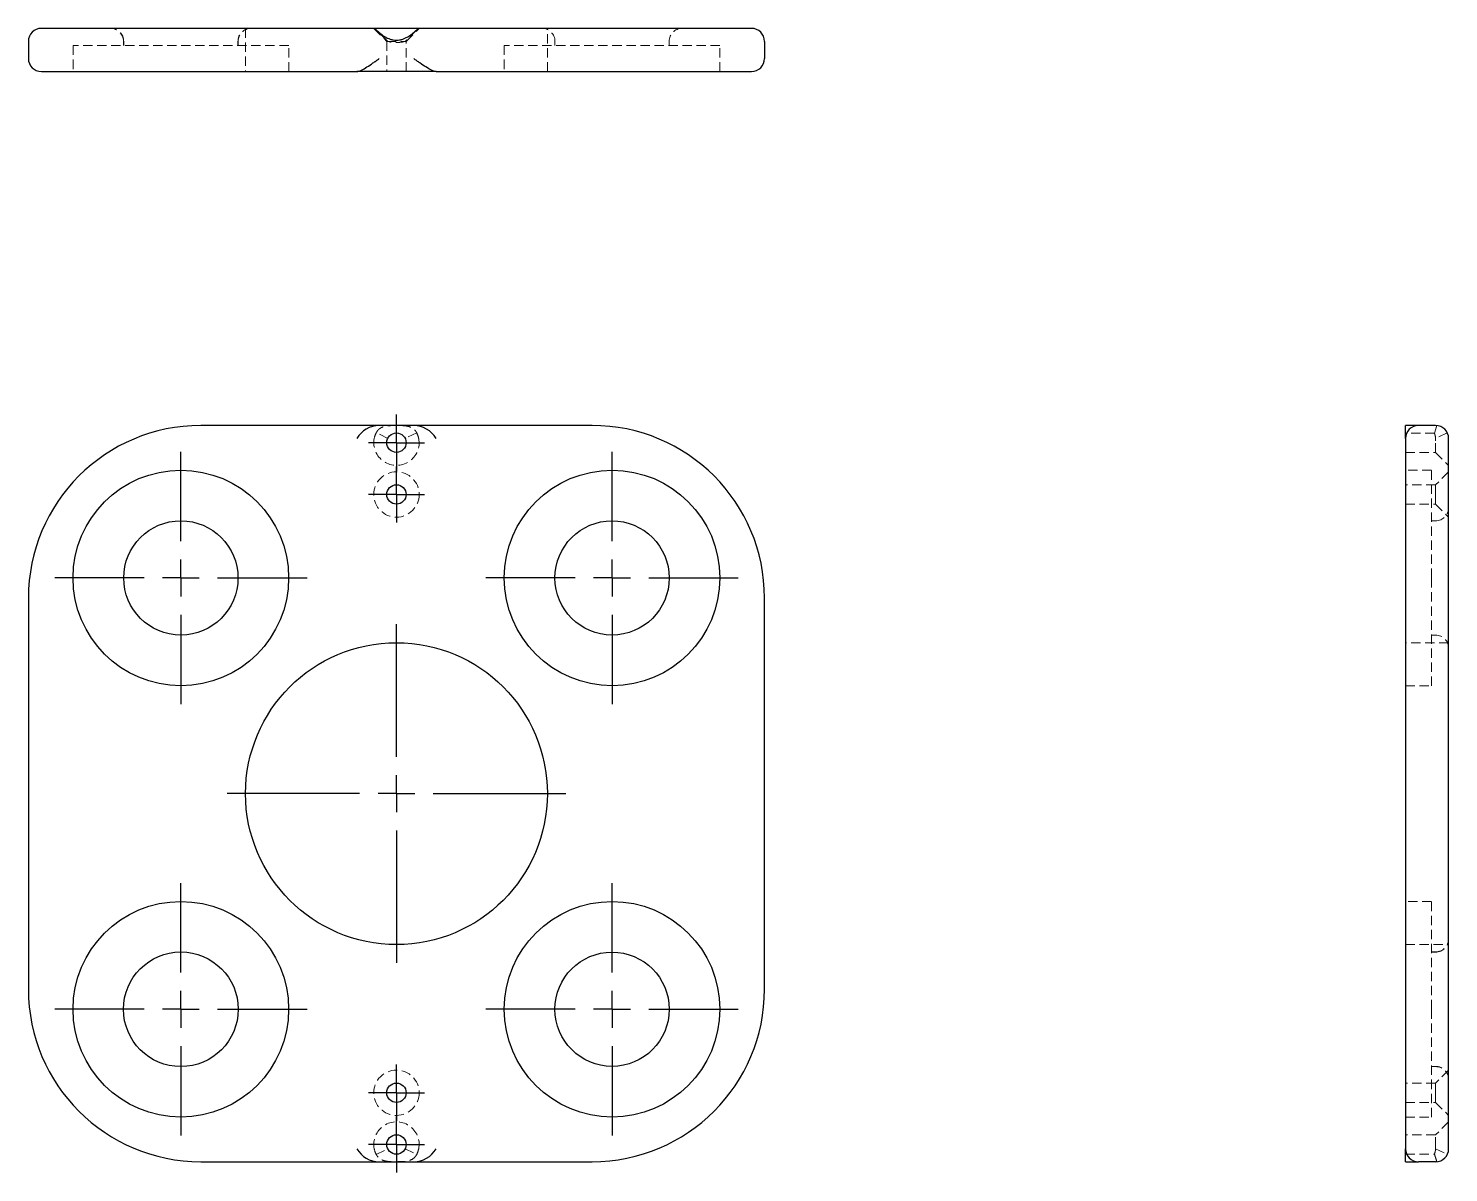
# Model space of a CAD drawing. Header units: millimetres. Extents: x 33 to 226, y 6 to 161.
import ezdxf

# ---------------------------------------------------------------- set-up
doc = ezdxf.new("R2010")
doc.units = ezdxf.units.MM
doc.linetypes.add('HIDDEN', pattern=[1.905, 1.27, -0.635])
doc.layers.add('10', color=7, linetype='Continuous')

# ---------------------------------------------------------------- blocks, each defined once
blk = doc.blocks.new('SW_CENTERMARKSYMBOL_0')
at = {"layer": '10', "color": 0}
for p, q in [((0, 5), (0, 17.14)), ((0, 0), (0, 2.5)), ((-5, 0), (-17.14, 0)), ((0, 0), (-2.5, 0)), ((0, 0), (0, -2.5)), ((0, 0), (2.5, 0)), ((5, 0), (17.14, 0)), ((0, -5), (0, -17.14))]:
    blk.add_line(p, q, dxfattribs=at)
blk = doc.blocks.new('SW_CENTERMARKSYMBOL_1')
at = {"layer": '10', "color": 0}
for p, q in [((0, 5), (0, 17.14)), ((0, 0), (0, 2.5)), ((-5, 0), (-17.14, 0)), ((0, 0), (-2.5, 0)), ((0, 0), (0, -2.5)), ((0, 0), (2.5, 0)), ((5, 0), (17.14, 0)), ((0, -5), (0, -17.14))]:
    blk.add_line(p, q, dxfattribs=at)
blk = doc.blocks.new('SW_CENTERMARKSYMBOL_2')
at = {"layer": '10', "color": 0}
for p, q in [((0, 5), (0, 17.14)), ((0, 0), (0, 2.5)), ((-5, 0), (-17.14, 0)), ((0, 0), (-2.5, 0)), ((0, 0), (0, -2.5)), ((0, 0), (2.5, 0)), ((5, 0), (17.14, 0)), ((0, -5), (0, -17.14))]:
    blk.add_line(p, q, dxfattribs=at)
blk = doc.blocks.new('SW_CENTERMARKSYMBOL_3')
at = {"layer": '10', "color": 0}
for p, q in [((0, 5), (0, 17.14)), ((0, 0), (0, 2.5)), ((-5, 0), (-17.14, 0)), ((0, 0), (-2.5, 0)), ((0, 0), (0, -2.5)), ((0, 0), (2.5, 0)), ((5, 0), (17.14, 0)), ((0, -5), (0, -17.14))]:
    blk.add_line(p, q, dxfattribs=at)
blk = doc.blocks.new('SW_CENTERMARKSYMBOL_4')
at = {"layer": '10', "color": 0}
for p, q in [((0, 5), (0, 23)), ((0, 0), (0, 2.5)), ((-5, 0), (-23, 0)), ((0, 0), (-2.5, 0)), ((0, 0), (0, -2.5)), ((0, 0), (2.5, 0)), ((5, 0), (23, 0)), ((0, -5), (0, -23))]:
    blk.add_line(p, q, dxfattribs=at)
blk = doc.blocks.new('SW_CENTERMARKSYMBOL_5')
at = {"layer": '10', "color": 0}
for p, q in [((0, 2.5), (0, 3.82)), ((0, 0), (0, 2.5)), ((-2.5, 0), (-3.82, 0)), ((0, 0), (-2.5, 0)), ((0, 0), (0, -2.5)), ((0, 0), (2.5, 0)), ((2.5, 0), (3.82, 0)), ((0, -2.5), (0, -3.82))]:
    blk.add_line(p, q, dxfattribs=at)
blk = doc.blocks.new('SW_CENTERMARKSYMBOL_6')
at = {"layer": '10', "color": 0}
for p, q in [((0, 2.5), (0, 3.82)), ((0, 0), (0, 2.5)), ((-2.5, 0), (-3.82, 0)), ((0, 0), (-2.5, 0)), ((0, 0), (0, -2.5)), ((0, 0), (2.5, 0)), ((2.5, 0), (3.82, 0)), ((0, -2.5), (0, -3.82))]:
    blk.add_line(p, q, dxfattribs=at)
blk = doc.blocks.new('SW_CENTERMARKSYMBOL_7')
at = {"layer": '10', "color": 0}
for p, q in [((0, 2.5), (0, 3.82)), ((0, 0), (0, 2.5)), ((-2.5, 0), (-3.82, 0)), ((0, 0), (-2.5, 0)), ((0, 0), (0, -2.5)), ((0, 0), (2.5, 0)), ((2.5, 0), (3.82, 0)), ((0, -2.5), (0, -3.82))]:
    blk.add_line(p, q, dxfattribs=at)
blk = doc.blocks.new('SW_CENTERMARKSYMBOL_8')
at = {"layer": '10', "color": 0}
for p, q in [((0, 2.5), (0, 3.82)), ((0, 0), (0, 2.5)), ((-2.5, 0), (-3.82, 0)), ((0, 0), (-2.5, 0)), ((0, 0), (0, -2.5)), ((0, 0), (2.5, 0)), ((2.5, 0), (3.82, 0)), ((0, -2.5), (0, -3.82))]:
    blk.add_line(p, q, dxfattribs=at)

msp = doc.modelspace()

# ---------------------------------------------------------------- linework, layer by layer
at = {"color": 7, "linetype": 'Continuous', "lineweight": 25}
for p, q in [((56.43, 160.93), (34.76, 160.93)), ((79.98, 160.93), (56.43, 160.93)), ((86.02, 160.93), (79.98, 160.93)), ((109.57, 160.93), (86.02, 160.93)), ((131.24, 160.93), (109.57, 160.93)), ((33, 159.17), (33, 156.83)), ((133, 159.17), (133, 156.83)), ((34.76, 155.07), (56.43, 155.07)), ((56.43, 155.07), (77.61, 155.07)), ((80.66, 155.07), (77.61, 155.07)), ((85.34, 155.07), (80.66, 155.07)), ((88.39, 155.07), (85.34, 155.07)), ((88.39, 155.07), (109.57, 155.07)), ((109.57, 155.07), (131.24, 155.07)), ((80.66, 107), (56.43, 107)), ((85.34, 107), (80.66, 107)), ((109.57, 107), (85.34, 107)), ((221.83, 107), (220.07, 107)), ((220.07, 105.24), (220.07, 107)), ((224.17, 107), (221.83, 107)), ((220.07, 105.24), (220.07, 83.57)), ((225.93, 83.57), (225.93, 105.24)), ((33, 83.57), (33, 30.43)), ((133, 30.43), (133, 83.57)), ((220.07, 83.57), (220.07, 30.43)), ((225.93, 30.43), (225.93, 83.57)), ((220.07, 30.43), (220.07, 8.76)), ((225.93, 8.76), (225.93, 30.43)), ((220.07, 7), (220.07, 8.76)), ((56.43, 7), (80.66, 7)), ((80.66, 7), (85.34, 7)), ((85.34, 7), (109.57, 7)), ((220.07, 7), (221.83, 7)), ((224.17, 7), (221.83, 7))]:
    msp.add_line(p, q, dxfattribs=at)
at = {"color": 7, "linetype": 'HIDDEN', "lineweight": 18}
for p, q in [((62.5, 160.93), (62.5, 155.07)), ((79.92, 160.93), (81.68, 159.17)), ((81.82, 159.17), (80.25, 160.75)), ((85.75, 160.75), (84.18, 159.17)), ((84.32, 159.17), (86.08, 160.93)), ((103.5, 155.07), (103.5, 160.93)), ((68.36, 158.59), (39.07, 158.59)), ((39.07, 158.59), (39.07, 155.07)), ((45.92, 159.17), (45.92, 158.59)), ((45.95, 159.17), (45.95, 158.59)), ((61.47, 158.59), (61.47, 159.17)), ((61.5, 158.59), (61.5, 159.17)), ((68.36, 155.07), (68.36, 158.59)), ((81.71, 159.17), (81.68, 159.17)), ((81.68, 159.17), (81.68, 155.07)), ((81.71, 159.17), (84.2, 159.17)), ((84.32, 159.17), (84.29, 159.17)), ((84.32, 155.07), (84.32, 159.17)), ((126.93, 158.59), (97.64, 158.59)), ((97.64, 158.59), (97.64, 155.07)), ((104.53, 159.17), (104.53, 158.59)), ((120.05, 158.59), (120.05, 159.17)), ((126.93, 155.07), (126.93, 158.59)), ((224.34, 107), (224.01, 105.97)), ((81.82, 105.24), (80.25, 106.02)), ((85.75, 106.02), (84.18, 105.24)), ((224.02, 105.97), (220.07, 105.97)), ((225.75, 106.02), (224.17, 105.24)), ((224.17, 103.34), (224.17, 104.91)), ((220.07, 103.34), (224.17, 103.34)), ((224.17, 103.34), (225.93, 101.58)), ((223.59, 100.93), (220.07, 100.93)), ((223.59, 86.29), (223.59, 100.93)), ((225.93, 100.7), (224.17, 98.94)), ((224.17, 98.94), (220.07, 98.94)), ((224.17, 97.63), (224.17, 98.94)), ((224.17, 96.31), (224.17, 97.63)), ((220.07, 96.31), (224.17, 96.31)), ((224.17, 96.31), (225.93, 94.55)), ((224.17, 94.05), (223.59, 94.05)), ((223.59, 71.64), (223.59, 86.29)), ((225.93, 77.5), (220.07, 77.5)), ((223.59, 78.53), (224.17, 78.53)), ((220.07, 71.64), (223.59, 71.64)), ((223.59, 42.36), (220.07, 42.36)), ((223.59, 27.71), (223.59, 42.36)), ((220.07, 36.5), (225.93, 36.5)), ((224.17, 35.5), (223.59, 35.5)), ((224.17, 35.47), (223.59, 35.47)), ((223.59, 13.07), (223.59, 27.71)), ((223.59, 19.95), (224.17, 19.95)), ((223.59, 19.92), (224.17, 19.92)), ((225.93, 19.45), (224.17, 17.69)), ((224.17, 17.69), (220.07, 17.69)), ((224.17, 16.37), (224.17, 17.69)), ((224.17, 15.06), (224.17, 16.37)), ((220.07, 15.06), (224.17, 15.06)), ((224.17, 15.06), (225.93, 13.3)), ((220.07, 13.07), (223.59, 13.07)), ((225.93, 12.42), (224.17, 10.66)), ((224.17, 10.66), (220.07, 10.66)), ((224.17, 9.09), (224.17, 10.66)), ((80.25, 7.98), (81.82, 8.76)), ((84.18, 8.76), (85.75, 7.98)), ((220.07, 8.03), (224.02, 8.03)), ((224.17, 8.76), (225.75, 7.98))]:
    msp.add_line(p, q, dxfattribs=at)
at = {"color": 7, "linetype": 'Continuous', "lineweight": 25}
for centre, radius in [((83, 104.66), 1.32), ((53.71, 86.29), 14.64), ((112.29, 86.29), 14.64), ((83, 97.63), 1.32), ((53.71, 86.29), 7.76), ((112.29, 86.29), 7.76), ((83, 57), 20.5), ((53.71, 27.71), 14.64), ((112.29, 27.71), 14.64), ((53.71, 27.71), 7.79), ((112.29, 27.71), 7.76), ((83, 16.37), 1.32), ((83, 9.34), 1.32)]:
    msp.add_circle(centre, radius, dxfattribs=at)
at = {"color": 7, "linetype": 'HIDDEN', "lineweight": 18}
for centre in [(83, 97.63), (83, 16.37)]:
    msp.add_circle(centre, 3.08, dxfattribs=at)
at = {"color": 7, "linetype": 'Continuous', "lineweight": 25}
for centre, radius, start, end in [((34.76, 159.17), 1.76, 90, 180), ((131.24, 159.17), 1.76, 0, 90), ((34.76, 156.83), 1.76, 180, 270), ((131.24, 156.83), 1.76, 270, 0), ((56.43, 83.57), 23.43, 90, 180), ((80.66, 103.48), 3.51, 90, 150), ((85.34, 103.48), 3.51, 30, 90), ((109.57, 83.57), 23.43, 0, 90), ((221.83, 105.24), 1.76, 90, 180), ((224.17, 105.24), 1.76, 0, 90), ((56.43, 30.43), 23.43, 180, 270), ((109.57, 30.43), 23.43, 270, 0), ((80.66, 10.52), 3.51, 210, 270), ((85.34, 10.52), 3.51, 270, 330), ((221.83, 8.76), 1.76, 180, 270), ((224.17, 8.76), 1.76, 270, 0)]:
    msp.add_arc(centre, radius, start, end, dxfattribs=at)
at = {"color": 7, "linetype": 'HIDDEN', "lineweight": 18}
for centre, radius, start, end in [((44.16, 159.17), 1.76, 0, 90), ((44.19, 159.17), 1.76, 0, 90), ((63.23, 159.17), 1.76, 90, 180), ((63.26, 159.17), 1.76, 90, 180), ((102.77, 159.17), 1.76, 0, 90), ((121.81, 159.17), 1.76, 90, 180), ((83, 104.66), 3.08, 169.0194, 10.9806), ((224.17, 95.81), 1.76, 270, 0), ((224.17, 76.77), 1.76, 0, 90), ((224.17, 37.26), 1.76, 270, 0), ((224.17, 37.23), 1.76, 270, 0), ((224.17, 18.19), 1.76, 0, 90), ((224.17, 18.16), 1.76, 0, 90), ((83, 9.34), 3.08, 349.0194, 190.9806)]:
    msp.add_arc(centre, radius, start, end, dxfattribs=at)
at = {"color": 7, "linetype": 'Continuous', "lineweight": 25}
for points in [[(79.98, 160.93), (80.04, 160.93), (80.13, 160.86), (80.25, 160.75)], [(85.75, 160.75), (85.87, 160.86), (85.96, 160.93), (86.02, 160.93)]]:
    msp.add_open_spline(points, degree=3, dxfattribs=at)
for points, knots in [([(80.25, 160.75), (80.32, 160.69), (80.39, 160.62), (80.55, 160.47), (80.64, 160.39), (80.83, 160.23), (80.93, 160.15), (81.15, 159.98), (81.26, 159.9), (81.62, 159.68), (81.88, 159.55), (82.29, 159.43), (82.43, 159.39), (82.71, 159.35), (82.86, 159.34), (83.14, 159.34), (83.29, 159.35), (83.57, 159.39), (83.71, 159.43), (83.98, 159.51), (84.12, 159.57), (84.37, 159.69), (84.5, 159.76), (84.86, 159.98), (85.07, 160.15), (85.36, 160.39), (85.45, 160.47), (85.61, 160.62), (85.68, 160.69), (85.75, 160.75)], [0, 0, 0, 0, 0.0625, 0.0625, 0.125, 0.125, 0.1875, 0.1875, 0.25, 0.25, 0.375, 0.375, 0.4375, 0.4375, 0.5, 0.5, 0.5625, 0.5625, 0.625, 0.625, 0.6875, 0.6875, 0.75, 0.75, 0.875, 0.875, 0.9375, 0.9375, 1, 1, 1, 1]), ([(77.61, 155.07), (77.7, 155.07), (77.8, 155.09), (78.01, 155.16), (78.12, 155.2), (78.48, 155.37), (78.73, 155.52), (79.26, 155.86), (79.54, 156.04), (79.95, 156.33), (80.09, 156.43), (80.37, 156.63), (80.52, 156.73), (80.66, 156.83)], [0, 0, 0, 0, 0.125, 0.125, 0.25, 0.25, 0.5, 0.5, 0.75, 0.75, 0.875, 0.875, 1, 1, 1, 1]), ([(88.39, 155.07), (88.3, 155.07), (88.2, 155.09), (87.99, 155.16), (87.88, 155.2), (87.52, 155.37), (87.27, 155.52), (86.74, 155.86), (86.46, 156.04), (86.05, 156.33), (85.91, 156.43), (85.63, 156.63), (85.48, 156.73), (85.34, 156.83)], [0, 0, 0, 0, 0.125, 0.125, 0.25, 0.25, 0.5, 0.5, 0.75, 0.75, 0.875, 0.875, 1, 1, 1, 1])]:
    msp.add_open_spline(points, degree=3, knots=knots, dxfattribs=at)
at = {"color": 7, "linetype": 'HIDDEN', "lineweight": 18}
for points in [[(81.82, 159.17), (81.77, 159.17), (81.73, 159.17), (81.71, 159.17)], [(84.29, 159.17), (84.27, 159.17), (84.23, 159.17), (84.18, 159.17)], [(79.98, 105.24), (80.04, 105.52), (80.13, 105.79), (80.25, 106.02)], [(85.75, 106.02), (85.87, 105.79), (85.96, 105.52), (86.02, 105.24)], [(224.17, 104.91), (224.17, 105.02), (224.17, 105.14), (224.17, 105.24)], [(80.25, 7.98), (80.13, 8.21), (80.04, 8.48), (79.98, 8.76)], [(86.02, 8.76), (85.96, 8.48), (85.87, 8.21), (85.75, 7.98)], [(224.17, 8.76), (224.17, 8.86), (224.17, 8.98), (224.17, 9.09)]]:
    msp.add_open_spline(points, degree=3, dxfattribs=at)
for points, knots in [([(84.18, 159.17), (84.15, 159.17), (84.12, 159.16), (84.05, 159.15), (84.02, 159.14), (83.89, 159.1), (83.8, 159.08), (83.59, 159.05), (83.48, 159.04), (83.25, 159.02), (83.12, 159.01), (82.76, 159.01), (82.51, 159.03), (82.2, 159.08), (82.11, 159.1), (81.98, 159.14), (81.95, 159.15), (81.88, 159.16), (81.85, 159.17), (81.82, 159.17)], [0, 0, 0, 0, 0.0625, 0.0625, 0.125, 0.125, 0.25, 0.25, 0.375, 0.375, 0.5, 0.5, 0.75, 0.75, 0.875, 0.875, 0.9375, 0.9375, 1, 1, 1, 1]), ([(80.25, 106.02), (80.32, 106.13), (80.39, 106.24), (80.55, 106.43), (80.64, 106.51), (80.83, 106.65), (80.93, 106.71), (81.15, 106.8), (81.26, 106.84), (81.62, 106.93), (81.88, 106.96), (82.29, 106.98), (82.43, 106.98), (82.71, 106.99), (82.86, 106.99), (83.14, 106.99), (83.29, 106.99), (83.57, 106.98), (83.71, 106.98), (83.98, 106.97), (84.12, 106.96), (84.37, 106.92), (84.5, 106.9), (84.86, 106.81), (85.07, 106.72), (85.36, 106.51), (85.45, 106.43), (85.61, 106.24), (85.68, 106.13), (85.75, 106.02)], [0, 0, 0, 0, 0.0625, 0.0625, 0.125, 0.125, 0.1875, 0.1875, 0.25, 0.25, 0.375, 0.375, 0.4375, 0.4375, 0.5, 0.5, 0.5625, 0.5625, 0.625, 0.625, 0.6875, 0.6875, 0.75, 0.75, 0.875, 0.875, 0.9375, 0.9375, 1, 1, 1, 1]), ([(224.17, 105.24), (224.16, 105.33), (224.13, 105.56), (224.05, 105.81), (224.01, 105.97), (224.02, 105.96), (224.02, 105.96)], [0, 0, 0, 0, 0.221642, 0.530117, 0.838143, 1, 1, 1, 1]), ([(85.75, 7.98), (85.68, 7.87), (85.61, 7.76), (85.45, 7.57), (85.36, 7.49), (85.08, 7.28), (84.86, 7.19), (84.38, 7.07), (84.12, 7.04), (83.71, 7.02), (83.57, 7.02), (83.29, 7.01), (83.14, 7.01), (82.86, 7.01), (82.71, 7.01), (82.43, 7.02), (82.29, 7.02), (82.02, 7.03), (81.88, 7.04), (81.62, 7.08), (81.5, 7.1), (81.14, 7.19), (80.93, 7.28), (80.64, 7.49), (80.55, 7.57), (80.39, 7.76), (80.32, 7.87), (80.25, 7.98)], [0, 0, 0, 0, 0.0625, 0.0625, 0.125, 0.125, 0.25, 0.25, 0.375, 0.375, 0.4375, 0.4375, 0.5, 0.5, 0.5625, 0.5625, 0.625, 0.625, 0.6875, 0.6875, 0.75, 0.75, 0.875, 0.875, 0.9375, 0.9375, 1, 1, 1, 1]), ([(224.02, 8.04), (224.02, 8.04), (224.01, 8.03), (224.05, 8.16), (224.12, 8.4), (224.15, 8.64), (224.17, 8.76)], [0, 0, 0, 0, 0.133763, 0.423034, 0.718441, 1, 1, 1, 1]), ([(224.01, 8.03), (224.06, 7.86), (224.17, 7.52), (224.28, 7.17), (224.34, 7)], [0, 0, 0, 0, 0.5, 1, 1, 1, 1])]:
    msp.add_open_spline(points, degree=3, knots=knots, dxfattribs=at)

# ---------------------------------------------------------------- block references
at = {"layer": '10'}
for name, p in [('SW_CENTERMARKSYMBOL_7', (83, 104.66)), ('SW_CENTERMARKSYMBOL_2', (53.71, 86.29)), ('SW_CENTERMARKSYMBOL_3', (112.29, 86.29)), ('SW_CENTERMARKSYMBOL_8', (83, 97.63)), ('SW_CENTERMARKSYMBOL_4', (83, 57)), ('SW_CENTERMARKSYMBOL_1', (53.71, 27.71)), ('SW_CENTERMARKSYMBOL_0', (112.29, 27.71)), ('SW_CENTERMARKSYMBOL_6', (83, 16.37)), ('SW_CENTERMARKSYMBOL_5', (83, 9.34))]:
    msp.add_blockref(name, p, dxfattribs=at)

doc.saveas('drawing.dxf')
